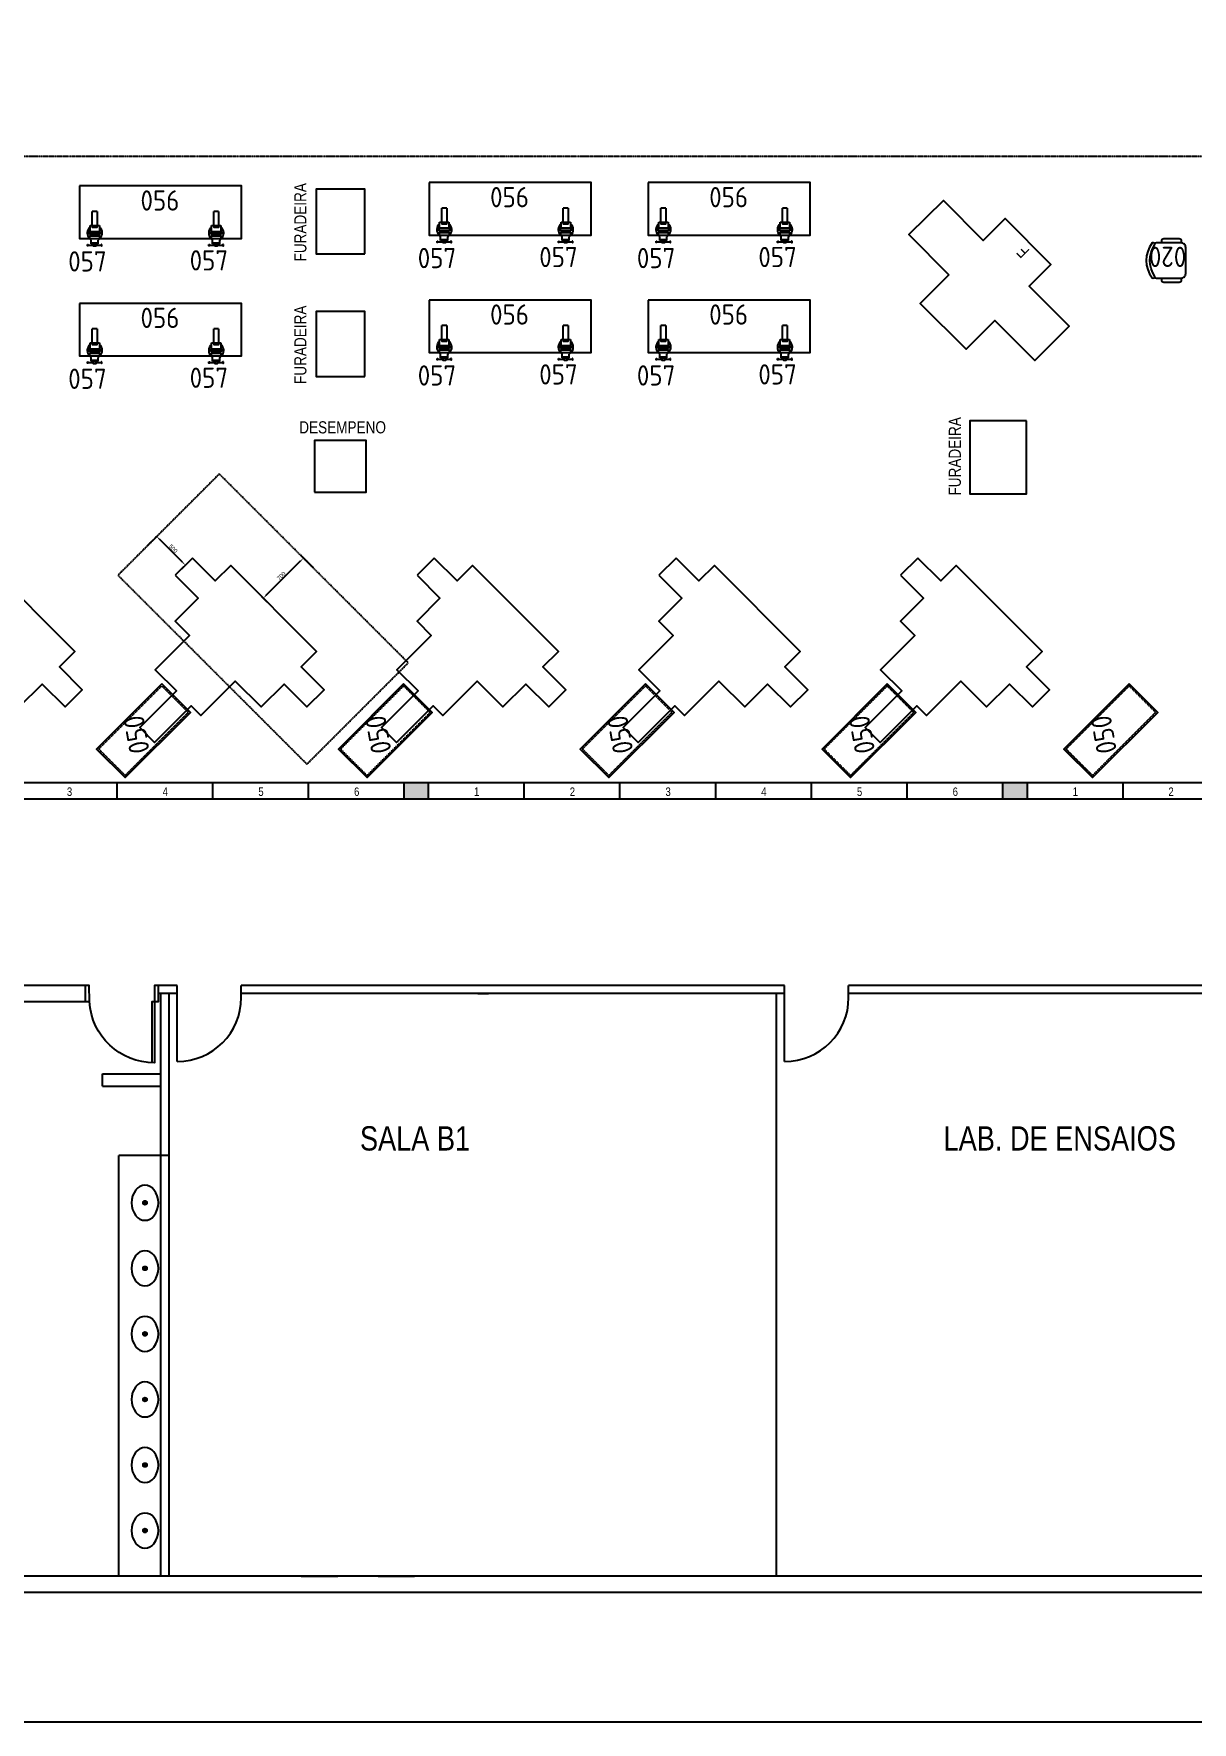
# Model space of a CAD drawing. Header units: millimetres. Extents: x 18768 to 1484868, y -11027 to 520152.
# Drawn here: x 702499 to 716804, y 136941 to 157799 of the extents above; entities that cross this region are included whole.
import ezdxf
from ezdxf.enums import TextEntityAlignment as Align

# ---------------------------------------------------------------- set-up
doc = ezdxf.new("R2010")
doc.units = ezdxf.units.MM
for name, pattern in [('DASHED2', [9.525, 6.35, -3.175]), ('DIVIDE', [2.15, 1.5, -0.2, 0.05, -0.15, 0.05, -0.2]), ('HIDDEN2', [4.7625, 3.175, -1.5875])]:
    doc.linetypes.add(name, pattern=pattern)
for name, color, linetype in [('1-PAREDES', 7, 'Continuous'), ('4-MOBILIA', 4, 'Continuous'), ('esquadrias', 2, 'Continuous'), ('L025-IMAGIN', 1, 'DIVIDE'), ('L025-TEXTO', 7, 'Continuous'), ('L035-ARRANJO-ADQUIRIR', 102, 'Continuous'), ('L035-ARRANJO-EXISTENTE', 180, 'Continuous'), ('L035-TEXTO', 40, 'Continuous'), ('MOBÍLIA', 26, 'Continuous'), ('Muros', 4, 'Continuous'), ('PAREDES', 7, 'Continuous')]:
    doc.layers.add(name, color=color, linetype=linetype)
doc.layers.add('L035-DEMOLIÇÃO', color=40, linetype='Continuous', plot=False)
doc.styles.add('ISO-CP--25', font='isocp.shx', dxfattribs={"height": 250})
doc.styles.get("Standard").update_dxf_attribs({"font": 'arial.ttf'})
doc.dimstyles.new('Anotativo', dxfattribs={"dimscale": 0, "dimtxt": 2.5, "dimasz": 2.5, "dimexe": 1.25, "dimexo": 0.625, "dimtad": 1, "dimtxsty": 'Standard', "dimcen": 2.5, "dimadec": 0, "dimazin": 0, "dimtfac": 1, "dimtmove": 0, "dimatfit": 3, "dimfxl": 1, "dimarcsym": 0})

# ---------------------------------------------------------------- blocks, each defined once
blk = doc.blocks.new('cubem-pl')
at = {"linetype": 'Continuous'}
for radius in [0.024, 0.012]:
    blk.add_circle((0.265, 0), radius, dxfattribs=at)
for centre, radius, start, end in [((0.265, 0.076), 0.139, 37.5041, 142.4959), ((0.364, 0), 0.264, 142.4959, 217.5041), ((0.166, 0), 0.264, 322.4959, 37.5041), ((0.265, -0.076), 0.139, 217.5041, 322.4959)]:
    blk.add_arc(centre, radius, start, end)
blk = doc.blocks.new('BL_SENAI_id9310100290')
at = {"layer": 'L035-ARRANJO-EXISTENTE', "color": 0}
for p, q in [((-340, 112), (-340, 227)), ((-340, 227), (-272, 227)), ((-228, 233), (-238, 233)), ((-238, 219), (-238, 106)), ((-228, 106), (-228, 233)), ((-217, 106), (-217, 233)), ((-217, 233), (-207, 233)), ((-207, 219), (-207, 106)), ((-114, 214), (-159, 214)), ((-121, 214), (-121, 125)), ((-114, 214), (-114, 125)), ((-515, 200), (-515, 139)), ((-515, 200), (-340, 200)), ((-340, 139), (-515, 139)), ((-272, 112), (-340, 112)), ((-238, 106), (-228, 106)), ((-207, 106), (-217, 106)), ((-178, 144), (-178, 195)), ((-114, 125), (-159, 125))]:
    blk.add_line(p, q, dxfattribs=at)
for points in [[(-268, 233), (-238, 233), (-238, 106), (-268, 106)], [(-178, 233), (-207, 233), (-207, 106), (-178, 106)], [(-104, 259), (-104, 252), (-88, 252), (-88, 259)], [(-340, 143), (-340, 197), (-314, 197), (-314, 143)], [(-114, 156), (-114, 183), (-83, 183), (-83, 156)], [(-104, 80), (-104, 86), (-88, 86), (-88, 80)]]:
    blk.add_lwpolyline(points, close=True, dxfattribs=at)
for points in [[(-99, 183), (-99, 252), (-92, 252), (-92, 183)], [(-92, 156), (-92, 86), (-99, 86), (-99, 156)]]:
    blk.add_lwpolyline(points, dxfattribs=at)
for centre in [(-250, 248), (-250, 92)]:
    blk.add_circle(centre, 7.45, dxfattribs=at)
for centre, radius, start, end in [((-247, 170), 92.8, 41.7386, 141.8707), ((-272, 231), 4.33, 270, 0), ((-159, 233), 19, 180, 270), ((-247, 170), 92.8, 218.1293, 318.2614), ((-272, 108), 4.33, 0, 90), ((-159, 106), 19, 90, 180)]:
    blk.add_arc(centre, radius, start, end, dxfattribs=at)
at = {"layer": 'L025-TEXTO', "style": 'ISO-CP--25'}
blk.add_attdef('rmp_mt_codmaterial', (15, 15), '', height=40, dxfattribs=at)
at = {"layer": 'L025-TEXTO', "style": 'ISO-CP--25', "flags": 1}
for tag in ['rmp_mt_nomeunid', 'rmp_mt_potencia', 'rmp_mt_cod']:
    blk.add_attdef(tag, (15, 15), '', height=40, dxfattribs=at)
blk = doc.blocks.new('BL_SENAI_id9320240650')
at = {"layer": 'L035-ARRANJO-EXISTENTE', "color": 0}
blk.add_lwpolyline([(-595, 399), (-595, -251), (1405, -251), (1405, 399)], close=True, dxfattribs=at)
at = {"layer": 'L025-TEXTO', "style": 'ISO-CP--25'}
blk.add_attdef('rmp_mt_codmaterial', (15, 15), '', height=40, dxfattribs=at)
at = {"layer": 'L025-TEXTO', "style": 'ISO-CP--25', "flags": 1}
for tag in ['rmp_mt_nomeunid', 'rmp_mt_potencia', 'rmp_mt_cod']:
    blk.add_attdef(tag, (15, 15), '', height=40, dxfattribs=at)
blk = doc.blocks.new('BL_SENAI_id9320210400')
at = {"layer": 'L035-ARRANJO-ADQUIRIR', "color": 0}
for points in [[(-690, 550, -0.290756), (-310, 550, 0.829608), (-284, 579, 0.333333), (-716, 579, 0.829608), (-690, 550)], [(-717, 464), (-737, 464, 0.414214), (-767, 434), (-767, 244, 0.414214), (-737, 214), (-717, 214)], [(-710, 550, 0.129448), (-717, 523), (-717, 219, 0.414214), (-663, 164), (-338, 164, 0.414214), (-284, 219), (-284, 525, 0.120944), (-290, 550)], [(-284, 214), (-264, 214, 0.414214), (-234, 244), (-234, 434, 0.414214), (-264, 464), (-284, 464)]]:
    blk.add_lwpolyline(points, format="xyb", dxfattribs=at)
at = {"layer": 'L025-TEXTO', "style": 'ISO-CP--25'}
blk.add_attdef('rmp_mt_codmaterial', (15, 15), '', height=40, dxfattribs=at)
at = {"layer": 'L025-TEXTO', "style": 'ISO-CP--25', "flags": 1}
for tag in ['rmp_mt_nomeunid', 'rmp_mt_potencia', 'rmp_mt_cod']:
    blk.add_attdef(tag, (15, 15), '', height=40, dxfattribs=at)
blk = doc.blocks.new('BL_SENAI_id9320230820')
at = {"layer": 'L035-ARRANJO-EXISTENTE', "color": 0}
blk.add_lwpolyline([(-449, -183), (691, -183), (691, 317), (-449, 317)], close=True, dxfattribs=at)
at = {"layer": 'L035-ARRANJO-EXISTENTE', "color": 0, "linetype": 'HIDDEN2'}
blk.add_lwpolyline([(-431, -165), (673, -165), (673, 299), (-431, 299)], close=True, dxfattribs=at)
at = {"layer": 'L025-TEXTO', "style": 'ISO-CP--25'}
blk.add_attdef('rmp_mt_codmaterial', (15, 15), '', height=40, dxfattribs=at)
at = {"layer": 'L025-TEXTO', "style": 'ISO-CP--25', "flags": 1}
for tag in ['rmp_mt_nomeunid', 'rmp_mt_potencia', 'rmp_mt_cod']:
    blk.add_attdef(tag, (15, 15), '', height=40, dxfattribs=at)
blk = doc.blocks.new('*D204')
at = {"color": 0, "lineweight": -2, "transparency": 16777216}
for p, q in [((705369, 150863), (705794, 151287)), ((705948, 151204), (705811, 151340)), ((705453, 150709), (705316, 150845))]:
    blk.add_line(p, q, dxfattribs=at)
at = {"color": 0, "lineweight": 15, "transparency": 16777216}
for points in [[(705788, 151293), (705799, 151281), (705829, 151322)], [(705363, 150869), (705375, 150857), (705334, 150827)]]:
    blk.add_solid(points, dxfattribs=at)
at = {"layer": 'DEFPOINTS', "color": 0, "lineweight": 15, "transparency": 16777216}
for p in [(705829, 151322), (705956, 151195), (705461, 150700)]:
    blk.add_point(p, dxfattribs=at)
at = {"color": 0, "transparency": 16777216, "insert": (705555, 151102), "char_height": 50, "attachment_point": 5, "rotation": 45}
blk.add_mtext('700', dxfattribs=at)
blk = doc.blocks.new('*D205')
at = {"color": 0, "lineweight": -2, "transparency": 16777216}
for p, q in [((703900, 151472), (704035, 151607)), ((704335, 151271), (704052, 151554)), ((704254, 151119), (704388, 151253))]:
    blk.add_line(p, q, dxfattribs=at)
at = {"color": 0, "lineweight": 15, "transparency": 16777216}
for points in [[(704058, 151559), (704046, 151548), (704017, 151589)], [(704341, 151277), (704329, 151265), (704370, 151235)]]:
    blk.add_solid(points, dxfattribs=at)
at = {"layer": 'DEFPOINTS', "color": 0, "lineweight": 15, "transparency": 16777216}
for p in [(703892, 151464), (704017, 151589), (704245, 151110)]:
    blk.add_point(p, dxfattribs=at)
at = {"color": 0, "transparency": 16777216, "insert": (704221, 151439), "char_height": 50, "attachment_point": 5, "rotation": 315}
blk.add_mtext('500', dxfattribs=at)

msp = doc.modelspace()

# ---------------------------------------------------------------- hatches: boundary and pattern name
h = msp.add_hatch(color=1)
h.dxf.hatch_style = 1
h.paths.add_polyline_path([(729590.175, 148544.6), (729250.175, 148544.6), (729250.175, 148344.6), (729590.175, 148344.6)])
h.paths.add_polyline_path([(722158.175, 148544.6), (721858.175, 148544.6), (721858.175, 148344.6), (722158.175, 148344.6)])
h.paths.add_polyline_path([(714766.175, 148544.6), (714461.175, 148544.6), (714461.175, 148344.6), (714766.175, 148344.6)])
h.paths.add_polyline_path([(707369.175, 148544.6), (707069.175, 148544.6), (707069.175, 148344.6), (707369.175, 148344.6)])
h.paths.add_polyline_path([(699977.175, 148544.6), (699677.175, 148544.6), (699677.175, 148344.6), (699977.175, 148344.6)])

# ---------------------------------------------------------------- linework, layer by layer
at = {"color": 1, "linetype": 'DASHED2'}
for p, q in [((704789.642, 152361.658), (703538.063, 151110.079)), ((707123.094, 150028.206), (704789.642, 152361.658)), ((703538.063, 151110.079), (705871.515, 148776.627)), ((705871.515, 148776.627), (707123.094, 150028.206))]:
    msp.add_line(p, q, dxfattribs=at)
for p, q in [((704457.302, 151322.211), (704245.17, 151110.079)), ((707443.267, 151322.211), (707231.135, 151110.079)), ((710429.232, 151322.211), (710217.1, 151110.079)), ((713415.197, 151322.211), (713203.065, 151110.079)), ((705061.038, 145893.6), (705061.038, 146043.6)), ((712561.038, 145893.6), (712561.038, 146043.6)), ((712561.038, 145893.6), (712561.038, 146043.6)), ((712561.038, 145893.6), (712561.038, 146043.6))]:
    msp.add_line(p, q)
at = {"color": 1}
for p, q in [((703523.175, 148544.6), (703523.175, 148344.6)), ((704705.175, 148544.6), (704705.175, 148344.6)), ((704705.175, 148544.6), (704705.175, 148344.6)), ((704705.175, 148544.6), (704705.175, 148344.6)), ((705887.175, 148544.6), (705887.175, 148344.6)), ((707069.175, 148544.6), (707069.175, 148344.6)), ((707369.175, 148544.6), (707369.175, 148344.6)), ((708551.175, 148544.6), (708551.175, 148344.6)), ((709733.175, 148544.6), (709733.175, 148344.6)), ((710915.175, 148544.6), (710915.175, 148344.6)), ((712097.175, 148544.6), (712097.175, 148344.6)), ((712097.175, 148544.6), (712097.175, 148344.6)), ((712097.175, 148544.6), (712097.175, 148344.6)), ((713279.175, 148544.6), (713279.175, 148344.6)), ((714461.175, 148544.6), (714461.175, 148344.6)), ((714766.175, 148544.6), (714766.175, 148344.6)), ((715948.175, 148544.6), (715948.175, 148344.6))]:
    msp.add_line(p, q, dxfattribs=at)
for points in [[(706584.887, 155080.583), (706584.887, 155880.583), (705984.887, 155880.583), (705984.887, 155080.583)], [(713799.557, 154822.794), (713446.004, 154469.24), (714011.689, 153903.555), (714365.243, 154257.108), (714860.218, 153762.133), (715284.482, 154186.398), (714789.504, 154681.37), (715058.205, 154950.07), (714492.517, 155515.753), (714223.816, 155247.052), (713731.443, 155739.42), (713304.583, 155317.768)], [(706584.887, 153567.569), (706584.887, 154367.569), (705984.887, 154367.569), (705984.887, 153567.569)], [(714759.299, 153017.136), (714059.299, 153017.136), (714059.299, 152117.136), (714759.299, 152117.136)], [(705964.887, 152135.936), (706604.887, 152135.936), (706604.887, 152775.936), (705964.887, 152775.936)]]:
    msp.add_lwpolyline(points, close=True)
for points in [[(701259.205, 151110.079), (701542.047, 150827.237), (701259.205, 150544.394), (701435.981, 150367.617), (701011.717, 149943.353), (701273.347, 149681.724), (700820.798, 149229.175), (701004.646, 149045.327), (701457.194, 149497.876), (701577.403, 149377.668), (702001.667, 149801.932), (702319.865, 149483.734), (702602.707, 149766.576), (702885.55, 149483.734), (703097.682, 149695.866), (702814.839, 149978.708), (703005.758, 150169.627), (701945.098, 151230.287), (701754.179, 151039.369), (701471.337, 151322.211)], [(704245.17, 151110.079), (704528.012, 150827.237), (704245.17, 150544.394), (704421.946, 150367.617), (703997.682, 149943.353), (704259.312, 149681.724), (703806.763, 149229.175), (703990.611, 149045.327), (704443.159, 149497.876), (704563.368, 149377.668), (704987.632, 149801.932), (705305.83, 149483.734), (705588.672, 149766.576), (705871.515, 149483.734), (706083.647, 149695.866), (705800.804, 149978.708), (705991.723, 150169.627), (704931.063, 151230.287), (704740.144, 151039.369), (704457.302, 151322.211)], [(707231.135, 151110.079), (707513.977, 150827.237), (707231.135, 150544.394), (707407.911, 150367.617), (706983.647, 149943.353), (707245.277, 149681.724), (706792.728, 149229.175), (706976.576, 149045.327), (707429.124, 149497.876), (707549.333, 149377.668), (707973.597, 149801.932), (708291.795, 149483.734), (708574.637, 149766.576), (708857.48, 149483.734), (709069.612, 149695.866), (708786.77, 149978.708), (708977.688, 150169.627), (707917.028, 151230.287), (707726.109, 151039.369), (707443.267, 151322.211)], [(710217.1, 151110.079), (710499.942, 150827.237), (710217.1, 150544.394), (710393.876, 150367.617), (709969.612, 149943.353), (710231.242, 149681.724), (709778.693, 149229.175), (709962.541, 149045.327), (710415.089, 149497.876), (710535.298, 149377.668), (710959.562, 149801.932), (711277.76, 149483.734), (711560.602, 149766.576), (711843.445, 149483.734), (712055.577, 149695.866), (711772.735, 149978.708), (711963.653, 150169.627), (710902.993, 151230.287), (710712.074, 151039.369), (710429.232, 151322.211)], [(713203.065, 151110.079), (713485.907, 150827.237), (713203.065, 150544.394), (713379.841, 150367.617), (712955.577, 149943.353), (713217.207, 149681.724), (712764.658, 149229.175), (712948.506, 149045.327), (713401.054, 149497.876), (713521.263, 149377.668), (713945.527, 149801.932), (714263.725, 149483.734), (714546.567, 149766.576), (714829.41, 149483.734), (715041.542, 149695.866), (714758.7, 149978.708), (714949.618, 150169.627), (713888.958, 151230.287), (713698.039, 151039.369), (713415.197, 151322.211)]]:
    msp.add_lwpolyline(points)
at = {"layer": '1-PAREDES'}
for p, q in [((703133.138, 146043.6), (700218.643, 146043.6)), ((708112.822, 146043.6), (707881.215, 146043.6)), ((700218.643, 145843.6), (703133.138, 145843.6)), ((707981.215, 145944.6), (708112.822, 145944.6)), ((703348.296, 144949.557), (704065.046, 144949.557)), ((703348.296, 144798.508), (704065.046, 144798.508))]:
    msp.add_line(p, q, dxfattribs=at)
at = {"layer": '4-MOBILIA'}
for p, q in [((705801.517, 138744.6), (706251.517, 138744.6)), ((706751.517, 138744.6), (707201.517, 138744.6))]:
    msp.add_line(p, q, dxfattribs=at)
at = {"layer": 'DEFPOINTS'}
msp.add_line((703265.175, 138744.6), (702638.871, 138744.6), dxfattribs=at)
at = {"layer": 'esquadrias'}
msp.add_lwpolyline([(703958.872, 145086.956), (703958.872, 145843.6), (704039.431, 145843.6), (704039.431, 146043.6), (703989.082, 146043.6), (703989.082, 145086.956, -0.396515329), (703184.976, 145843.6), (703183.487, 146043.6), (703133.138, 146043.6), (703133.138, 145843.6), (703184.976, 145843.6)], format="xyb", dxfattribs=at)
at = {"layer": 'L025-IMAGIN'}
msp.add_line((731876.175, 156284.6), (697206.175, 156284.6), dxfattribs=at)
at = {"layer": 'L035-DEMOLIÇÃO', "linetype": 'ByBlock', "lineweight": -2}
msp.add_lwpolyline([(752992.582, 136941.079), (661094.301, 136941.079), (661094.301, 174469.673), (752992.582, 174469.673)], close=True, dxfattribs=at)
at = {"layer": 'MOBÍLIA'}
msp.add_line((703549.694, 138754.753), (703549.694, 143942.704), dxfattribs=at)
at = {"layer": 'Muros'}
for p, q in [((703348.296, 144798.508), (703348.296, 144949.557)), ((704153.89, 143942.704), (703549.694, 143942.704))]:
    msp.add_line(p, q, dxfattribs=at)
at = {"layer": 'PAREDES'}
for p, q in [((732506.175, 148544.6), (697016.175, 148544.6)), ((732526.175, 148544.6), (697036.175, 148544.6)), ((732506.175, 148344.6), (697016.175, 148344.6)), ((732506.175, 148344.6), (697016.175, 148344.6)), ((732506.175, 148344.6), (697016.175, 148344.6)), ((732526.175, 148344.6), (697206.175, 148344.6)), ((704271.038, 146043.6), (704039.431, 146043.6)), ((704271.038, 145103.6), (704271.038, 146043.6)), ((711771.038, 146043.6), (705061.038, 146043.6)), ((711771.038, 145103.6), (711771.038, 146043.6)), ((711771.038, 145103.6), (711771.038, 146043.6)), ((711771.038, 145103.6), (711771.038, 146043.6)), ((719271.038, 146043.6), (712561.038, 146043.6)), ((704271.038, 145944.6), (704039.431, 145944.6)), ((704065.046, 145944.6), (704065.046, 138754.753)), ((704165.046, 145944.6), (704165.046, 138754.753)), ((711771.038, 145944.6), (705061.038, 145944.6)), ((711665.046, 145944.6), (711665.046, 138754.753)), ((719271.038, 145944.6), (712561.038, 145944.6)), ((720198.939, 138744.6), (697265.175, 138744.6)), ((720198.939, 138544.6), (697091.175, 138544.6))]:
    msp.add_line(p, q, dxfattribs=at)
for centre in [(704271.038, 145893.6), (711771.038, 145893.6), (711771.038, 145893.6), (711771.038, 145893.6)]:
    msp.add_arc(centre, 790, 270, 0, dxfattribs=at)

# ---------------------------------------------------------------- block references
at = {"layer": 'L035-ARRANJO-ADQUIRIR'}
ref = msp.add_blockref('BL_SENAI_id9320210400', (716887.364, 155498.789), dxfattribs=dict(at, rotation=90))
ref.add_attrib('rmp_mt_codmaterial', '020', dxfattribs={"layer": 'L025-TEXTO', "height": 250, "rotation": 180, "style": 'ISO-CP--25'}).set_placement((716499.801, 155043.359), align=Align.MIDDLE)
ref = msp.add_blockref('BL_SENAI_id9320230820', (703892.207, 149322.981), dxfattribs=dict(at, rotation=225.0000000000283))
ref.add_attrib('rmp_mt_codmaterial', '050', dxfattribs={"layer": 'L025-TEXTO', "height": 250, "rotation": 100, "style": 'ISO-CP--25'}).set_placement((703891.226, 149163.387), align=Align.CENTER)
ref = msp.add_blockref('BL_SENAI_id9320230820', (706878.172, 149322.981), dxfattribs=dict(at, rotation=225.0000000000283))
ref.add_attrib('rmp_mt_codmaterial', '050', dxfattribs={"layer": 'L025-TEXTO', "height": 250, "rotation": 100, "style": 'ISO-CP--25'}).set_placement((706877.191, 149163.387), align=Align.CENTER)
ref = msp.add_blockref('BL_SENAI_id9320230820', (709864.137, 149322.981), dxfattribs=dict(at, rotation=225.0000000000283))
ref.add_attrib('rmp_mt_codmaterial', '050', dxfattribs={"layer": 'L025-TEXTO', "height": 250, "rotation": 100, "style": 'ISO-CP--25'}).set_placement((709863.156, 149163.387), align=Align.CENTER)
ref = msp.add_blockref('BL_SENAI_id9320230820', (712850.102, 149322.981), dxfattribs=dict(at, rotation=225.0000000000283))
ref.add_attrib('rmp_mt_codmaterial', '050', dxfattribs={"layer": 'L025-TEXTO', "height": 250, "rotation": 100, "style": 'ISO-CP--25'}).set_placement((712849.121, 149163.387), align=Align.CENTER)
ref = msp.add_blockref('BL_SENAI_id9320230820', (715836.067, 149322.981), dxfattribs=dict(at, rotation=225.0000000000283))
ref.add_attrib('rmp_mt_codmaterial', '050', dxfattribs={"layer": 'L025-TEXTO', "height": 250, "rotation": 100, "style": 'ISO-CP--25'}).set_placement((715835.086, 149163.387), align=Align.CENTER)
at = {"layer": 'L035-ARRANJO-EXISTENTE'}
ref = msp.add_blockref('BL_SENAI_id9320240650', (703659.842, 155519.906), dxfattribs=at)
ref.add_attrib('rmp_mt_codmaterial', '056', dxfattribs={"layer": 'L025-TEXTO', "height": 250, "style": 'ISO-CP--25'}).set_placement((704056.78, 155614.762), align=Align.CENTER)
ref = msp.add_blockref('BL_SENAI_id9320240650', (707976.356, 155561.171), dxfattribs=at)
ref.add_attrib('rmp_mt_codmaterial', '056', dxfattribs={"layer": 'L025-TEXTO', "height": 250, "style": 'ISO-CP--25'}).set_placement((708373.294, 155656.027), align=Align.CENTER)
ref = msp.add_blockref('BL_SENAI_id9320240650', (710682.074, 155561.171), dxfattribs=at)
ref.add_attrib('rmp_mt_codmaterial', '056', dxfattribs={"layer": 'L025-TEXTO', "height": 250, "style": 'ISO-CP--25'}).set_placement((711079.013, 155656.027), align=Align.CENTER)
ref = msp.add_blockref('BL_SENAI_id9310100290', (703081.409, 155090.849), dxfattribs=dict(at, rotation=270))
ref.add_attrib('rmp_mt_codmaterial', '057', dxfattribs={"layer": 'L025-TEXTO', "height": 250, "style": 'ISO-CP--25'}).set_placement((703160.94, 154862.363), align=Align.CENTER)
ref = msp.add_blockref('BL_SENAI_id9310100290', (704581.409, 155090.849), dxfattribs=dict(at, rotation=270))
ref.add_attrib('rmp_mt_codmaterial', '057', dxfattribs={"layer": 'L025-TEXTO', "height": 250, "style": 'ISO-CP--25'}).set_placement((704660.94, 154875.329), align=Align.CENTER)
ref = msp.add_blockref('BL_SENAI_id9310100290', (707397.923, 155132.114), dxfattribs=dict(at, rotation=270))
ref.add_attrib('rmp_mt_codmaterial', '057', dxfattribs={"layer": 'L025-TEXTO', "height": 250, "style": 'ISO-CP--25'}).set_placement((707477.454, 154903.628), align=Align.CENTER)
ref = msp.add_blockref('BL_SENAI_id9310100290', (708897.923, 155132.114), dxfattribs=dict(at, rotation=270))
ref.add_attrib('rmp_mt_codmaterial', '057', dxfattribs={"layer": 'L025-TEXTO', "height": 250, "style": 'ISO-CP--25'}).set_placement((708977.454, 154916.594), align=Align.CENTER)
ref = msp.add_blockref('BL_SENAI_id9310100290', (710103.642, 155132.114), dxfattribs=dict(at, rotation=270))
ref.add_attrib('rmp_mt_codmaterial', '057', dxfattribs={"layer": 'L025-TEXTO', "height": 250, "style": 'ISO-CP--25'}).set_placement((710183.172, 154903.628), align=Align.CENTER)
ref = msp.add_blockref('BL_SENAI_id9310100290', (711603.642, 155132.114), dxfattribs=dict(at, rotation=270))
ref.add_attrib('rmp_mt_codmaterial', '057', dxfattribs={"layer": 'L025-TEXTO', "height": 250, "style": 'ISO-CP--25'}).set_placement((711683.172, 154916.594), align=Align.CENTER)
ref = msp.add_blockref('BL_SENAI_id9320240650', (703659.842, 154069.906), dxfattribs=at)
ref.add_attrib('rmp_mt_codmaterial', '056', dxfattribs={"layer": 'L025-TEXTO', "height": 250, "style": 'ISO-CP--25'}).set_placement((704056.78, 154164.762), align=Align.CENTER)
ref = msp.add_blockref('BL_SENAI_id9320240650', (707976.356, 154111.171), dxfattribs=at)
ref.add_attrib('rmp_mt_codmaterial', '056', dxfattribs={"layer": 'L025-TEXTO', "height": 250, "style": 'ISO-CP--25'}).set_placement((708373.294, 154206.027), align=Align.CENTER)
ref = msp.add_blockref('BL_SENAI_id9320240650', (710682.074, 154111.171), dxfattribs=at)
ref.add_attrib('rmp_mt_codmaterial', '056', dxfattribs={"layer": 'L025-TEXTO', "height": 250, "style": 'ISO-CP--25'}).set_placement((711079.013, 154206.027), align=Align.CENTER)
ref = msp.add_blockref('BL_SENAI_id9310100290', (703081.409, 153640.849), dxfattribs=dict(at, rotation=270))
ref.add_attrib('rmp_mt_codmaterial', '057', dxfattribs={"layer": 'L025-TEXTO', "height": 250, "style": 'ISO-CP--25'}).set_placement((703160.94, 153412.363), align=Align.CENTER)
ref = msp.add_blockref('BL_SENAI_id9310100290', (704581.409, 153640.849), dxfattribs=dict(at, rotation=270))
ref.add_attrib('rmp_mt_codmaterial', '057', dxfattribs={"layer": 'L025-TEXTO', "height": 250, "style": 'ISO-CP--25'}).set_placement((704660.94, 153425.329), align=Align.CENTER)
ref = msp.add_blockref('BL_SENAI_id9310100290', (707397.923, 153682.114), dxfattribs=dict(at, rotation=270))
ref.add_attrib('rmp_mt_codmaterial', '057', dxfattribs={"layer": 'L025-TEXTO', "height": 250, "style": 'ISO-CP--25'}).set_placement((707477.454, 153453.628), align=Align.CENTER)
ref = msp.add_blockref('BL_SENAI_id9310100290', (708897.923, 153682.114), dxfattribs=dict(at, rotation=270))
ref.add_attrib('rmp_mt_codmaterial', '057', dxfattribs={"layer": 'L025-TEXTO', "height": 250, "style": 'ISO-CP--25'}).set_placement((708977.454, 153466.594), align=Align.CENTER)
ref = msp.add_blockref('BL_SENAI_id9310100290', (710103.642, 153682.114), dxfattribs=dict(at, rotation=270))
ref.add_attrib('rmp_mt_codmaterial', '057', dxfattribs={"layer": 'L025-TEXTO', "height": 250, "style": 'ISO-CP--25'}).set_placement((710183.172, 153453.628), align=Align.CENTER)
ref = msp.add_blockref('BL_SENAI_id9310100290', (711603.642, 153682.114), dxfattribs=dict(at, rotation=270))
ref.add_attrib('rmp_mt_codmaterial', '057', dxfattribs={"layer": 'L025-TEXTO', "height": 250, "style": 'ISO-CP--25'}).set_placement((711683.172, 153466.594), align=Align.CENTER)
at = {"layer": 'MOBÍLIA', "xscale": 1006.993006989709, "yscale": 1006.993006989727, "zscale": 1006.993006989727, "rotation": 180}
for p in [(704138.785, 143358.034), (704138.785, 142548.124), (704138.785, 141738.214), (704138.785, 140928.304), (704138.785, 140118.394), (704138.785, 139308.484)]:
    msp.add_blockref('cubem-pl', p, dxfattribs=at)

# ---------------------------------------------------------------- texts
at = {"layer": 'L035-TEXTO', "width": 0.8}
for s, rotation, p in [('FURADEIRA', 90, (705865.302, 154986.358)), ('F', 135, (714803.955, 155122.352)), ('FURADEIRA', 90, (705865.302, 153473.344)), ('FURADEIRA', 90, (713947.256, 152094.996))]:
    msp.add_text(s, height=150, rotation=rotation, dxfattribs=at).set_placement(p)
for s, height, p in [('DESEMPENO', 150, (705776.668, 152862.843)), ('3', 105, (702907.702, 148383.884)), ('4', 105, (704089.702, 148383.884)), ('5', 105, (705271.702, 148383.884)), ('6', 105, (706453.702, 148383.884)), ('1', 105, (707935.702, 148383.884)), ('2', 105, (709117.702, 148383.884)), ('3', 105, (710299.702, 148383.884)), ('4', 105, (711481.702, 148383.884)), ('5', 105, (712663.702, 148383.884)), ('6', 105, (713845.702, 148383.884)), ('1', 105, (715327.702, 148383.884)), ('2', 105, (716509.702, 148383.884)), ('SALA B1', 300, (706526.641, 144003.641)), ('LAB. DE ENSAIOS', 300, (713733.162, 144003.641))]:
    msp.add_text(s, height=height, dxfattribs=at).set_placement(p)

# ---------------------------------------------------------------- dimensions: what is measured, and where the dimension line sits
at = {"color": 3}
for p1, p2, distance, picture, middle in [((704245.17, 151110.079), (703891.616, 151463.633), -177.167, '*D205', (704220.559, 151439.022)), ((705461.393, 150699.957), (705956.368, 151194.932), 180.228, '*D204', (705554.55, 151101.776))]:
    dim = msp.add_aligned_dim(p1=p1, p2=p2, distance=distance, dimstyle='Anotativo', dxfattribs=at)
    dim.commit()
    dim.dimension.update_dxf_attribs({"geometry": picture, "text_midpoint": middle})

doc.saveas('drawing.dxf')
